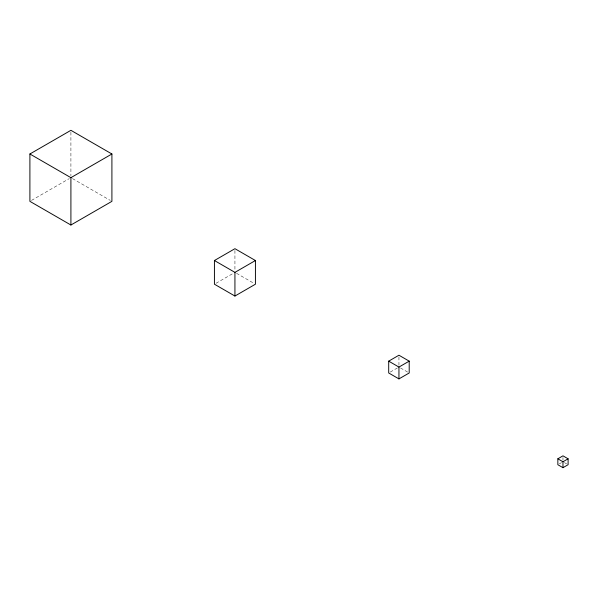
<?xml version="1.0" encoding="UTF-8"?>
<svg xmlns="http://www.w3.org/2000/svg" width="598" height="598" viewBox="0 0 598 598"><rect width="100%" height="100%" fill="white"/><g stroke="black" fill="none" stroke-linecap="round" stroke-linejoin="round"><path stroke-width="0.45" stroke-dasharray="2.99 2.24" d="M31.507 200.412L69.301 178.6M216.005 283.295L233.355 273.279M390.277 372.076L397.371 367.972M559.309 463.876L561.507 462.605M72.515 178.6L110.301 200.412M236.509 273.279L253.851 283.295M400.525 367.972L407.627 372.076M564.437 462.605L566.635 463.876M562.972 457.537L562.972 460.071M398.948 357.051L398.948 365.243M234.932 250.51L234.932 270.543M70.908 132.173L70.908 175.812"/><path stroke-width="0.9" d="M29.9 153.992L70.908 130.319L111.908 153.992L111.908 201.347L70.908 225.02L29.9 201.347L29.9 153.992L70.908 177.666L111.908 153.992M214.428 260.526L234.932 248.693L255.428 260.526L255.428 284.207L234.932 296.04L214.428 284.207L214.428 260.526L234.932 272.367L255.428 260.526M388.7 361.147L398.948 355.227L409.204 361.147L409.204 372.98L398.948 378.9L388.7 372.98L388.7 361.147L398.948 367.067L409.204 361.147M557.852 458.801L562.972 455.84L568.1 458.801L568.1 464.721L562.972 467.681L557.852 464.721L557.852 458.801L562.972 461.761L568.1 458.801M562.972 461.761L562.972 467.681M398.948 367.067L398.948 378.9M234.932 272.367L234.932 296.04M70.908 177.666L70.908 225.02"/></g></svg>
